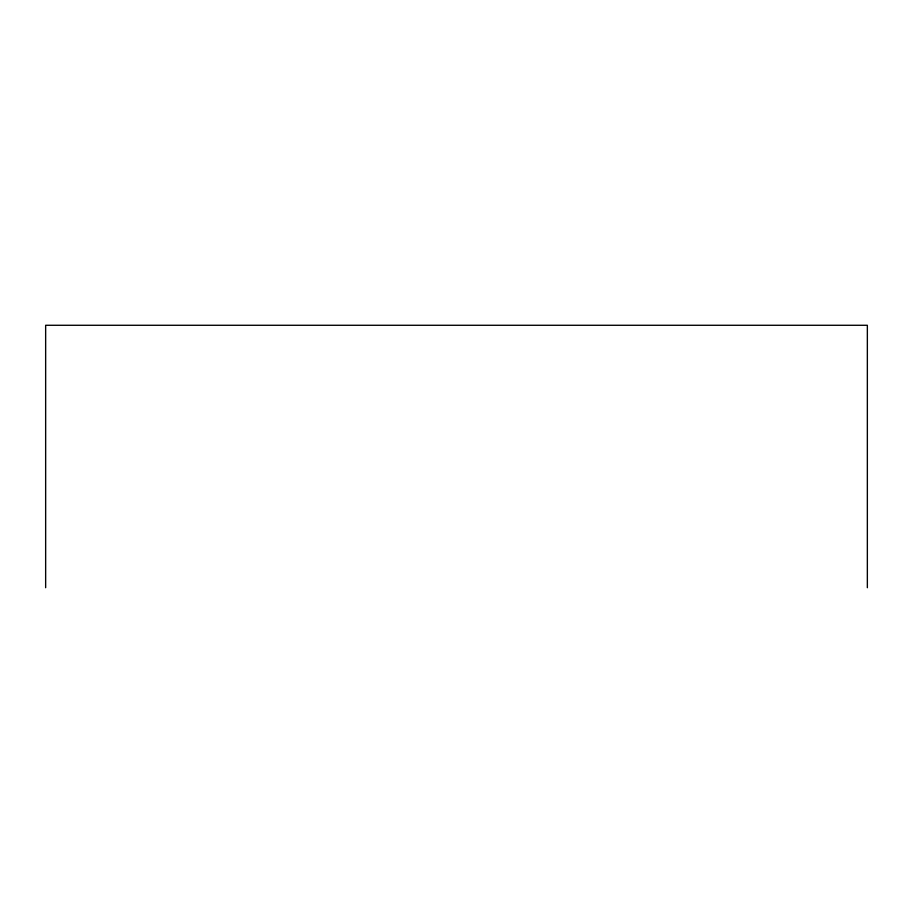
<?xml version="1.0" encoding="UTF-8"?>
<svg xmlns="http://www.w3.org/2000/svg" width="913" height="913" viewBox="0 0 913 913"><rect width="100%" height="100%" fill="white"/><g stroke="black" fill="none" stroke-linecap="round" stroke-linejoin="round"><path stroke-width="1.37" d="M867.35 587.721L867.35 325.279L45.65 325.279L45.65 587.721"/></g></svg>
